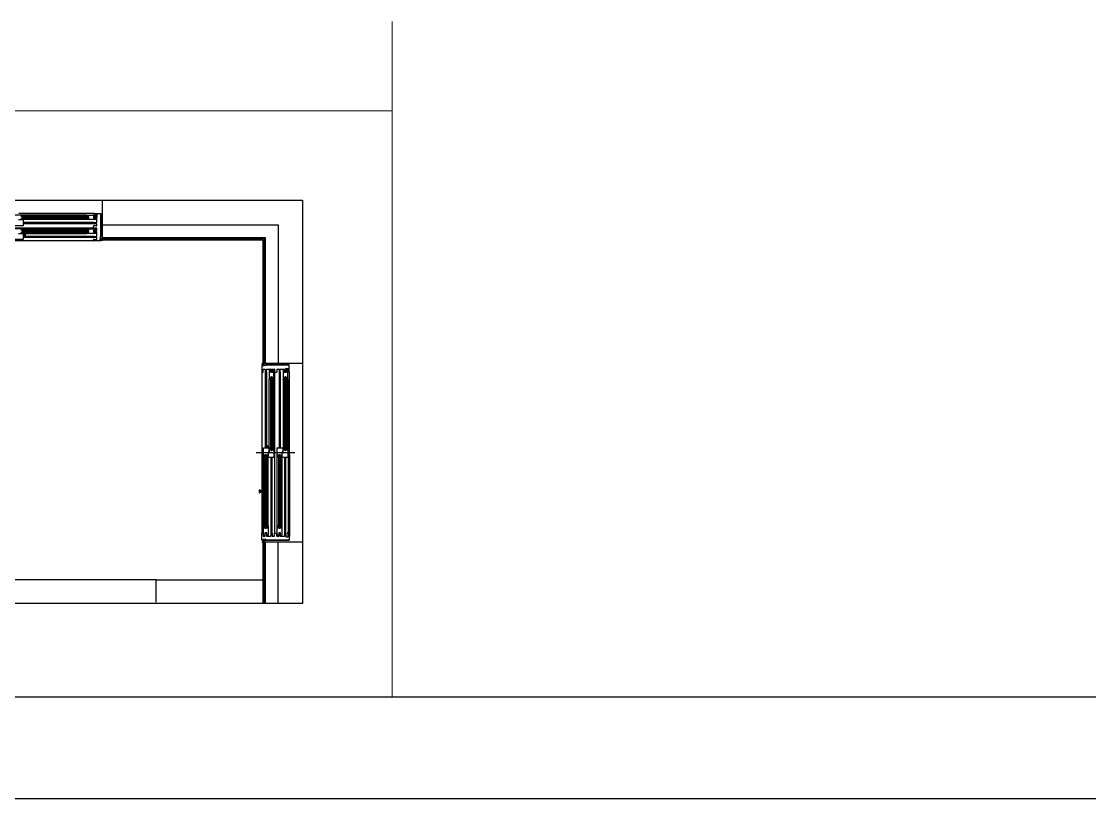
# Model space of a CAD drawing. Header units: millimetres. Extents: x -33000 to 294000, y 0 to 42408.
# Drawn here: x 138059 to 147618, y 0 to 6957 of the extents above; entities that cross this region are included whole.
import ezdxf

# ---------------------------------------------------------------- set-up
doc = ezdxf.new("R2010")
doc.units = ezdxf.units.MM
doc.header["$LTSCALE"] = 50
doc.layers.add('arch', color=8, linetype='Continuous')
doc.layers.add('cloud', color=7, linetype='Continuous', true_color=0xb3ef8f, plot=False)

msp = doc.modelspace()

# ---------------------------------------------------------------- hatches: boundary and pattern name
at = {"layer": 'arch'}
h = msp.add_hatch(color=256, dxfattribs=at)
h.dxf.hatch_style = 1
h.paths.add_polyline_path([(140185.2, 2762.7), (140185.2, 2737.7), (140210.2, 2750.2)])

# ---------------------------------------------------------------- linework, layer by layer
at = {"layer": 'arch', "linetype": 'ByBlock', "lineweight": 5}
for p, q in [((141375.2, 909.2), (141375.2, 6957.3)), ((127235, 6157.3), (141375.2, 6157.3))]:
    msp.add_line(p, q, dxfattribs=at)
at = {"layer": 'arch', "ltscale": 25}
for p, q in [((133375.2, 5357.3), (140575.2, 5357.3)), ((140575.2, 5357.3), (140575.2, 1747.3)), ((140575.2, 1747.3), (133375.2, 1747.3))]:
    msp.add_line(p, q, dxfattribs=at)
at = {"layer": 'arch'}
for p, q in [((138785.2, 5137.3), (138785.2, 5357.3)), ((138077.2, 5223.8), (137993.2, 5223.8)), ((138033.7, 5182.8), (138077.2, 5182.8)), ((138712.2, 5237.3), (138035.7, 5237.3)), ((138077.2, 5180.3), (138041.2, 5180.3)), ((138058.7, 5207.6), (138058.7, 5218.3)), ((138058.7, 5188.3), (138058.7, 5198)), ((138059.2, 5218.8), (138074.2, 5218.8)), ((138074.2, 5187.8), (138059.2, 5187.8)), ((138065.7, 5214.3), (138065.7, 5192.3)), ((138652.2, 5214.3), (138065.7, 5214.3)), ((138652.2, 5208.3), (138065.7, 5208.3)), ((138652.2, 5198.3), (138065.7, 5198.3)), ((138652.2, 5192.3), (138065.7, 5192.3)), ((138073.7, 5217.3), (138070.7, 5217.3)), ((138070.7, 5217.3), (138070.7, 5215.8)), ((138070.7, 5215.8), (138075.2, 5215.8)), ((138075.2, 5190.8), (138070.7, 5190.8)), ((138070.7, 5190.8), (138070.7, 5189.3)), ((138070.7, 5189.3), (138073.7, 5189.3)), ((138074.2, 5218.8), (138074.2, 5217.8)), ((138074.2, 5188.8), (138074.2, 5187.8)), ((138075.2, 5187.8), (138075.7, 5188.3)), ((138075.7, 5187.3), (138075.2, 5187.8)), ((138075.7, 5216.3), (138075.7, 5222.8)), ((138075.7, 5222.8), (138077.2, 5222.8)), ((138075.7, 5216.9), (138078.3, 5214.3)), ((138075.7, 5208.3), (138075.7, 5198.3)), ((138075.7, 5189.8), (138078.3, 5192.3)), ((138075.7, 5188.3), (138075.7, 5190.3)), ((138075.7, 5183.8), (138075.7, 5187.3)), ((138077.2, 5183.8), (138075.7, 5183.8)), ((138640.7, 5223.8), (138077.2, 5223.8)), ((138640.7, 5182.8), (138077.2, 5182.8)), ((138077.7, 5131.3), (138077.7, 5179.8)), ((138642.2, 5216.9), (138639.7, 5214.3)), ((138642.2, 5189.8), (138639.7, 5192.3)), ((138640.7, 5223.8), (138724.7, 5223.8)), ((138642.2, 5222.8), (138640.7, 5222.8)), ((138640.7, 5183.8), (138642.2, 5183.8)), ((138724.7, 5182.8), (138640.7, 5182.8)), ((138642.2, 5216.3), (138642.2, 5222.8)), ((138642.2, 5208.3), (138642.2, 5198.3)), ((138642.2, 5183.8), (138642.2, 5190.3)), ((138647.2, 5215.8), (138642.7, 5215.8)), ((138642.7, 5190.8), (138647.2, 5190.8)), ((138658.7, 5218.8), (138643.7, 5218.8)), ((138643.7, 5218.8), (138643.7, 5217.8)), ((138643.7, 5188.8), (138643.7, 5187.8)), ((138643.7, 5187.8), (138658.7, 5187.8)), ((138644.2, 5217.3), (138647.2, 5217.3)), ((138647.2, 5189.3), (138644.2, 5189.3)), ((138647.2, 5217.3), (138647.2, 5215.8)), ((138647.2, 5190.8), (138647.2, 5189.3)), ((138652.2, 5214.3), (138652.2, 5192.3)), ((138659.2, 5208.1), (138659.2, 5218.3)), ((138659.2, 5188.3), (138659.2, 5198.5)), ((138662.5, 5206), (138659.5, 5207.7)), ((138659.5, 5199), (138662.5, 5200.7)), ((138662.7, 5201.1), (138662.7, 5205.5)), ((138702.9, 5210.3), (138702.9, 5196.3)), ((138724.7, 5211.3), (138703.9, 5211.3)), ((138703.9, 5195.3), (138724.7, 5195.3)), ((138708.2, 5207.2), (138708.2, 5207.8)), ((138708.2, 5198.8), (138708.2, 5199.5)), ((138708.7, 5208.3), (138737.2, 5208.3)), ((138732.2, 5198.3), (138708.7, 5198.3)), ((138711.2, 5230.3), (138711.2, 5236.3)), ((138712.2, 5237.3), (138770.2, 5237.3)), ((138737.2, 5229.3), (138712.2, 5229.3)), ((138725.2, 5223.3), (138725.2, 5211.8)), ((138725.2, 5194.8), (138725.2, 5183.3)), ((138733.2, 5157.3), (138733.2, 5197.3)), ((138738.2, 5209.3), (138738.2, 5228.3)), ((138770.2, 5011.8), (138770.2, 5237.3)), ((138770.2, 5237.3), (138770.2, 5030.3)), ((138785.2, 5011.8), (138785.2, 5237.3)), ((138706.2, 5105.3), (137364.2, 5105.3)), ((137993.2, 5130.8), (138077.2, 5130.8)), ((138077.2, 5100.3), (137993.2, 5100.3)), ((138058.7, 5084.1), (138058.7, 5094.8)), ((138058.7, 5064.8), (138058.7, 5074.5)), ((138059.2, 5095.3), (138074.2, 5095.3)), ((138065.7, 5090.8), (138065.7, 5068.8)), ((138652.2, 5090.8), (138065.7, 5090.8)), ((138652.2, 5084.8), (138065.7, 5084.8)), ((138652.2, 5074.8), (138065.7, 5074.8)), ((138652.2, 5068.8), (138065.7, 5068.8)), ((138073.7, 5093.8), (138070.7, 5093.8)), ((138070.7, 5093.8), (138070.7, 5092.3)), ((138070.7, 5092.3), (138075.2, 5092.3)), ((138075.2, 5067.3), (138070.7, 5067.3)), ((138070.7, 5067.3), (138070.7, 5065.8)), ((138074.2, 5095.3), (138074.2, 5094.3)), ((138075.7, 5092.8), (138075.7, 5099.3)), ((138075.7, 5099.3), (138077.2, 5099.3)), ((138075.7, 5093.4), (138078.3, 5090.8)), ((138075.7, 5084.8), (138075.7, 5074.8)), ((138075.7, 5066.3), (138078.3, 5068.8)), ((138075.7, 5060.3), (138075.7, 5066.8)), ((138640.7, 5100.3), (138077.2, 5100.3)), ((138708.7, 5156.3), (138077.7, 5156.3)), ((138708.7, 5146.3), (138077.7, 5146.3)), ((138642.2, 5093.4), (138639.7, 5090.8)), ((138642.2, 5066.3), (138639.7, 5068.8)), ((138640.7, 5100.3), (138724.7, 5100.3)), ((138642.2, 5099.3), (138640.7, 5099.3)), ((138642.2, 5092.8), (138642.2, 5099.3)), ((138642.2, 5084.8), (138642.2, 5074.8)), ((138642.2, 5060.3), (138642.2, 5066.8)), ((138647.2, 5092.3), (138642.7, 5092.3)), ((138642.7, 5067.3), (138647.2, 5067.3)), ((138658.7, 5095.3), (138643.7, 5095.3)), ((138643.7, 5095.3), (138643.7, 5094.3)), ((138644.2, 5093.8), (138647.2, 5093.8)), ((138647.2, 5093.8), (138647.2, 5092.3)), ((138647.2, 5067.3), (138647.2, 5065.8)), ((138652.2, 5090.8), (138652.2, 5068.8)), ((138659.2, 5084.6), (138659.2, 5094.8)), ((138659.2, 5064.8), (138659.2, 5075)), ((138662.5, 5082.5), (138659.5, 5084.2)), ((138659.5, 5075.5), (138662.5, 5077.2)), ((138662.7, 5077.6), (138662.7, 5082)), ((138702.9, 5086.8), (138702.9, 5072.8)), ((138724.7, 5087.8), (138703.9, 5087.8)), ((138703.9, 5071.8), (138724.7, 5071.8)), ((138705.2, 5106.3), (138705.2, 5124.8)), ((138732.2, 5125.8), (138706.2, 5125.8)), ((138732.2, 5105.3), (138706.2, 5105.3)), ((138708.2, 5155.2), (138708.2, 5155.8)), ((138708.2, 5146.8), (138708.2, 5147.5)), ((138708.2, 5083.7), (138708.2, 5084.3)), ((138708.2, 5075.3), (138708.2, 5076)), ((138708.7, 5156.3), (138732.2, 5156.3)), ((138732.2, 5146.3), (138708.7, 5146.3)), ((138708.7, 5084.8), (138732.2, 5084.8)), ((138732.2, 5074.8), (138708.7, 5074.8)), ((138725.2, 5099.8), (138725.2, 5088.3)), ((138725.2, 5071.3), (138725.2, 5059.8)), ((138733.2, 5126.8), (138733.2, 5145.3)), ((138733.2, 5085.8), (138733.2, 5104.3)), ((138733.2, 5033.8), (138733.2, 5073.8)), ((138785.2, 5137.3), (140355.2, 5137.3)), ((140355.2, 5137.3), (140355.2, 3897.3)), ((138706.2, 4992.3), (137364.2, 4992.3)), ((137993.2, 5007.3), (138077.2, 5007.3)), ((138033.7, 5059.3), (138077.2, 5059.3)), ((138077.2, 5056.8), (138041.2, 5056.8)), ((138074.2, 5064.3), (138059.2, 5064.3)), ((138070.7, 5065.8), (138073.7, 5065.8)), ((138074.2, 5065.3), (138074.2, 5064.3)), ((138077.2, 5060.3), (138075.7, 5060.3)), ((138077.2, 5059.3), (138640.7, 5059.3)), ((138077.7, 5007.8), (138077.7, 5056.3)), ((138077.7, 5055.8), (138080.3, 5055.8)), ((138080.3, 5033.2), (138077.7, 5033.2)), ((138077.7, 5028.9), (138088.6, 5032.8)), ((138708.7, 5022.8), (138077.7, 5022.8)), ((138080.3, 5055.8), (138080.3, 5033.2)), ((138088.6, 5052.4), (138080.3, 5053.7)), ((138088.6, 5032.8), (138088.6, 5052.4)), ((138096.2, 5052.1), (138088.6, 5052.4)), ((138088.6, 5032.8), (138089.9, 5032.8)), ((138089.9, 5050), (138089.9, 5052.3)), ((138089.9, 5029.9), (138089.9, 5050)), ((138089.9, 5050), (138092.3, 5050)), ((138096.2, 5028.9), (138090.9, 5028.9)), ((138094.1, 5048.5), (138097, 5030.1)), ((138097.2, 5029.9), (138097.2, 5051.1)), ((138708.7, 5032.8), (138097.2, 5032.8)), ((138640.7, 5060.3), (138642.2, 5060.3)), ((138724.7, 5059.3), (138640.7, 5059.3)), ((138643.7, 5065.3), (138643.7, 5064.3)), ((138643.7, 5064.3), (138658.7, 5064.3)), ((138647.2, 5065.8), (138644.2, 5065.8)), ((138705.2, 4993.3), (138705.2, 5003.3)), ((138706.2, 5004.3), (138732.2, 5004.3)), ((138770.2, 4992.3), (138706.2, 4992.3)), ((138708.2, 5031.7), (138708.2, 5032.3)), ((138708.2, 5023.3), (138708.2, 5024)), ((138708.7, 5032.8), (138732.2, 5032.8)), ((138732.2, 5022.8), (138708.7, 5022.8)), ((138733.2, 5005.3), (138733.2, 5021.8)), ((138764.2, 5030.3), (138770.2, 5030.3)), ((138764.2, 5030.3), (138764.2, 5002.3)), ((138764.2, 5011.8), (138785.2, 5011.8)), ((138764.2, 5002.3), (138764.2, 5011.8)), ((138764.2, 5002.3), (138785.2, 5002.3)), ((138770.2, 5002.3), (138764.2, 5002.3)), ((138770.2, 5002.3), (138770.2, 4992.3)), ((138785.2, 5022.3), (140240.2, 5022.3)), ((138785.2, 5012.3), (140230.2, 5012.3)), ((138785.2, 5002.3), (140220.2, 5002.3)), ((138785.2, 4992.3), (138785.2, 5002.3)), ((140220.2, 5002.3), (140220.2, 3897.3)), ((140230.2, 5012.3), (140230.2, 3897.3)), ((140240.2, 5022.3), (140240.2, 3897.3)), ((140210.2, 3897.3), (140220.2, 3897.3)), ((140210.2, 3882.3), (140210.2, 3818.3)), ((140220.2, 3882.3), (140210.2, 3882.3)), ((140220.2, 3876.3), (140220.2, 3897.3)), ((140220.2, 3882.3), (140220.2, 3876.3)), ((140220.2, 3876.3), (140229.7, 3876.3)), ((140248.2, 3876.3), (140220.2, 3876.3)), ((140222.2, 3818.3), (140222.2, 3844.3)), ((140223.2, 3845.3), (140239.7, 3845.3)), ((140229.7, 3897.3), (140455.2, 3897.3)), ((140229.7, 3876.3), (140229.7, 3897.3)), ((140229.7, 3882.3), (140455.2, 3882.3)), ((140240.7, 3844.3), (140240.7, 3820.8)), ((140455.2, 3882.3), (140248.2, 3882.3)), ((140248.2, 3876.3), (140248.2, 3882.3)), ((140250.7, 3820.8), (140250.7, 3844.3)), ((140251.7, 3845.3), (140291.7, 3845.3)), ((140277.2, 3836.8), (140277.2, 3752.8)), ((140289.2, 3837.3), (140277.7, 3837.3)), ((140289.7, 3816), (140289.7, 3836.8)), ((140292.7, 3844.3), (140292.7, 3820.8)), ((140302.7, 3820.8), (140302.7, 3844.3)), ((140303.7, 3845.3), (140322.2, 3845.3)), ((140305.7, 3836.8), (140305.7, 3816)), ((140317.7, 3837.3), (140306.2, 3837.3)), ((140318.2, 3752.8), (140318.2, 3836.8)), ((140323.2, 3844.3), (140323.2, 3818.3)), ((140343.7, 3844.3), (140343.7, 3818.3)), ((140344.7, 3845.3), (140363.2, 3845.3)), ((140355.2, 3897.3), (140575.2, 3897.3)), ((140364.2, 3844.3), (140364.2, 3820.8)), ((140374.2, 3820.8), (140374.2, 3844.3)), ((140375.2, 3845.3), (140415.2, 3845.3)), ((140400.7, 3836.8), (140400.7, 3752.8)), ((140412.7, 3837.3), (140401.2, 3837.3)), ((140413.2, 3816), (140413.2, 3836.8)), ((140416.2, 3844.3), (140416.2, 3820.8)), ((140426.2, 3820.8), (140426.2, 3849.3)), ((140427.2, 3850.3), (140446.2, 3850.3)), ((140429.2, 3836.8), (140429.2, 3816)), ((140441.2, 3837.3), (140429.7, 3837.3)), ((140441.7, 3752.8), (140441.7, 3836.8)), ((140447.2, 3849.3), (140447.2, 3824.3)), ((140455.2, 3824.3), (140455.2, 3882.3)), ((140455.2, 3824.3), (140455.2, 3097.8)), ((140210.2, 3818.3), (140210.2, 2376.3)), ((140211.2, 3817.3), (140221.2, 3817.3)), ((140240.7, 3820.8), (140240.7, 3139.8)), ((140241.2, 3820.3), (140241.9, 3820.3)), ((140249.6, 3820.3), (140250.2, 3820.3)), ((140250.7, 3820.8), (140250.7, 3159.3)), ((140277.2, 3139.3), (140277.2, 3752.8)), ((140278.2, 3752.8), (140278.2, 3754.3)), ((140278.2, 3754.3), (140284.7, 3754.3)), ((140282.2, 3755.8), (140282.2, 3770.8)), ((140283.2, 3755.8), (140282.2, 3755.8)), ((140282.7, 3771.3), (140293, 3771.3)), ((140285.2, 3759.3), (140283.7, 3759.3)), ((140283.7, 3759.3), (140283.7, 3756.3)), ((140284.2, 3754.3), (140286.7, 3751.8)), ((140285.2, 3754.8), (140285.2, 3759.3)), ((140308.7, 3764.3), (140286.7, 3764.3)), ((140286.7, 3764.3), (140286.7, 3127.8)), ((140304.7, 3815), (140290.7, 3815)), ((140292.7, 3764.3), (140292.7, 3127.8)), ((140302.7, 3754.3), (140292.7, 3754.3)), ((140293.2, 3820.3), (140293.9, 3820.3)), ((140293.4, 3771.6), (140295.1, 3774.6)), ((140295.5, 3774.8), (140300, 3774.8)), ((140300.4, 3774.6), (140302.1, 3771.6)), ((140301.6, 3820.3), (140302.2, 3820.3)), ((140302.5, 3771.3), (140312.7, 3771.3)), ((140302.7, 3764.3), (140302.7, 3127.8)), ((140308.7, 3764.3), (140308.7, 3127.8)), ((140311.3, 3754.3), (140308.7, 3751.8)), ((140311.7, 3759.3), (140310.2, 3759.3)), ((140310.2, 3759.3), (140310.2, 3754.8)), ((140310.7, 3754.3), (140317.2, 3754.3)), ((140311.7, 3756.3), (140311.7, 3759.3)), ((140313.2, 3755.8), (140312.2, 3755.8)), ((140313.2, 3770.8), (140313.2, 3755.8)), ((140317.2, 3754.3), (140317.2, 3752.8)), ((140318.2, 3752.8), (140318.2, 3139.3)), ((140323.2, 3818.3), (140323.2, 2376.3)), ((140324.2, 3817.3), (140342.7, 3817.3)), ((140364.2, 3820.8), (140364.2, 3139.8)), ((140364.7, 3820.3), (140365.4, 3820.3)), ((140373.1, 3820.3), (140373.7, 3820.3)), ((140374.2, 3820.8), (140374.2, 3139.8)), ((140400.7, 3752.8), (140400.7, 3139.3)), ((140401.7, 3752.8), (140401.7, 3754.3)), ((140401.7, 3754.3), (140408.2, 3754.3)), ((140405.7, 3755.8), (140405.7, 3770.8)), ((140406.7, 3755.8), (140405.7, 3755.8)), ((140406.2, 3771.3), (140416.5, 3771.3)), ((140408.7, 3759.3), (140407.2, 3759.3)), ((140407.2, 3759.3), (140407.2, 3756.3)), ((140407.7, 3754.3), (140410.2, 3751.8)), ((140408.7, 3754.8), (140408.7, 3759.3)), ((140410.2, 3764.3), (140410.2, 3127.8)), ((140432.2, 3764.3), (140410.2, 3764.3)), ((140428.2, 3815), (140414.2, 3815)), ((140416.2, 3764.3), (140416.2, 3127.8)), ((140426.2, 3754.3), (140416.2, 3754.3)), ((140416.7, 3820.3), (140417.4, 3820.3)), ((140416.9, 3771.6), (140418.6, 3774.6)), ((140419, 3774.8), (140423.5, 3774.8)), ((140423.9, 3774.6), (140425.6, 3771.6)), ((140425.1, 3820.3), (140425.7, 3820.3)), ((140426, 3771.3), (140436.2, 3771.3)), ((140426.2, 3764.3), (140426.2, 3127.8)), ((140432.2, 3764.3), (140432.2, 3127.8)), ((140434.8, 3754.3), (140432.2, 3751.8)), ((140435.2, 3759.3), (140433.7, 3759.3)), ((140433.7, 3759.3), (140433.7, 3754.8)), ((140434.2, 3754.3), (140440.7, 3754.3)), ((140435.2, 3756.3), (140435.2, 3759.3)), ((140436.7, 3755.8), (140435.7, 3755.8)), ((140436.7, 3770.8), (140436.7, 3755.8)), ((140440.7, 3754.3), (140440.7, 3752.8)), ((140441.7, 3752.8), (140441.7, 3139.3)), ((140448.2, 3823.3), (140454.2, 3823.3)), ((140246.9, 3158.3), (140246.9, 3153)), ((140247.9, 3159.3), (140269, 3159.3)), ((140266.4, 3156.2), (140248, 3159.1)), ((140270, 3158.3), (140270.3, 3150.7)), ((140160.2, 3097.3), (140505.2, 3097.3)), ((140225.2, 3055.3), (140225.2, 3139.3)), ((140225.7, 3139.8), (140274.2, 3139.8)), ((140230.2, 3073.3), (140230.2, 3058.3)), ((140241.5, 3073.8), (140230.7, 3073.8)), ((140231.7, 3058.8), (140231.7, 3061.8)), ((140231.7, 3061.8), (140233.2, 3061.8)), ((140233.2, 3061.8), (140233.2, 3057.3)), ((140257.2, 3066.8), (140235.2, 3066.8)), ((140235.2, 3066.8), (140235.2, 2433.6)), ((140241.2, 3066.8), (140241.2, 2433.6)), ((140243.6, 3077.1), (140241.9, 3074.1)), ((140248.5, 3077.3), (140244, 3077.3)), ((140246.8, 3139.8), (140250.7, 3150.7)), ((140247.9, 3152), (140268, 3152)), ((140250.6, 3074.1), (140248.9, 3077.1)), ((140250.7, 3150.7), (140250.7, 3152)), ((140250.7, 3150.7), (140270.3, 3150.7)), ((140260.7, 3073.8), (140251, 3073.8)), ((140273.7, 3142.4), (140251.1, 3142.4)), ((140251.1, 3142.4), (140251.1, 3139.8)), ((140251.2, 3066.8), (140251.2, 2433.6)), ((140257.2, 3066.8), (140257.2, 2433.6)), ((140258.2, 3057.3), (140258.2, 3061.8)), ((140258.2, 3061.8), (140259.7, 3061.8)), ((140259.7, 3061.8), (140259.7, 3058.8)), ((140261.2, 3058.3), (140261.2, 3073.3)), ((140270.3, 3103.3), (140266.2, 3099)), ((140266.2, 3099), (140266.2, 3055.3)), ((140268, 3152), (140268, 3154.3)), ((140268, 3152), (140270.2, 3152)), ((140268.7, 3091.3), (140269.7, 3099.9)), ((140268.7, 3055.3), (140268.7, 3091.3)), ((140270.2, 3100.3), (140270.3, 3100.3)), ((140270.3, 3150.7), (140271.6, 3142.4)), ((140271.7, 3103.3), (140270.3, 3103.3)), ((140270.8, 3099.9), (140271.7, 3091.3)), ((140272.7, 3094.8), (140271.7, 3103.3)), ((140271.7, 3091.3), (140273.2, 3091.3)), ((140273.2, 3091.3), (140277.2, 3095.8)), ((140273.3, 3094.3), (140273.2, 3094.3)), ((140273.7, 3139.8), (140273.7, 3142.4)), ((140274.7, 3103.3), (140273.8, 3094.8)), ((140274.7, 3139.3), (140274.7, 3103.3)), ((140277.2, 3095.8), (140277.2, 3139.3)), ((140278.2, 3139.3), (140278.2, 3137.8)), ((140278.2, 3137.8), (140284.7, 3137.8)), ((140283.2, 3136.3), (140282.2, 3136.3)), ((140282.2, 3136.3), (140282.2, 3121.3)), ((140282.7, 3120.8), (140292.5, 3120.8)), ((140283.7, 3132.8), (140283.7, 3135.8)), ((140285.2, 3132.8), (140283.7, 3132.8)), ((140284.2, 3137.8), (140286.7, 3140.4)), ((140285.2, 3137.3), (140285.2, 3132.8)), ((140308.7, 3127.8), (140286.7, 3127.8)), ((140302.7, 3137.8), (140292.7, 3137.8)), ((140292.9, 3120.6), (140294.6, 3117.6)), ((140295, 3117.3), (140299.5, 3117.3)), ((140299.9, 3117.6), (140301.6, 3120.6)), ((140302, 3120.8), (140312.7, 3120.8)), ((140311.3, 3137.8), (140308.7, 3140.4)), ((140310.2, 3132.8), (140310.2, 3137.3)), ((140311.7, 3132.8), (140310.2, 3132.8)), ((140310.7, 3137.8), (140317.2, 3137.8)), ((140311.7, 3135.8), (140311.7, 3132.8)), ((140313.2, 3136.3), (140312.2, 3136.3)), ((140313.2, 3121.3), (140313.2, 3136.3)), ((140317.2, 3137.8), (140317.2, 3139.3)), ((140318.2, 3139.3), (140318.2, 3055.3)), ((140348.7, 3055.3), (140348.7, 3139.3)), ((140349.2, 3139.8), (140397.7, 3139.8)), ((140353.7, 3073.3), (140353.7, 3058.3)), ((140365, 3073.8), (140354.2, 3073.8)), ((140355.2, 3058.8), (140355.2, 3061.8)), ((140355.2, 3061.8), (140356.7, 3061.8)), ((140356.7, 3061.8), (140356.7, 3057.3)), ((140380.7, 3066.8), (140358.7, 3066.8)), ((140358.7, 3066.8), (140358.7, 2433.6)), ((140364.7, 3066.8), (140364.7, 2433.6)), ((140367.1, 3077.1), (140365.4, 3074.1)), ((140372, 3077.3), (140367.5, 3077.3)), ((140374.1, 3074.1), (140372.4, 3077.1)), ((140384.2, 3073.8), (140374.5, 3073.8)), ((140374.7, 3066.8), (140374.7, 2433.6)), ((140380.7, 3066.8), (140380.7, 2433.6)), ((140381.7, 3057.3), (140381.7, 3061.8)), ((140381.7, 3061.8), (140383.2, 3061.8)), ((140383.2, 3061.8), (140383.2, 3058.8)), ((140384.7, 3058.3), (140384.7, 3073.3)), ((140393.8, 3103.3), (140389.7, 3099)), ((140389.7, 3099), (140389.7, 3055.3)), ((140392.2, 3091.3), (140393.2, 3099.9)), ((140392.2, 3055.3), (140392.2, 3091.3)), ((140393.7, 3100.3), (140393.8, 3100.3)), ((140395.2, 3103.3), (140393.8, 3103.3)), ((140394.3, 3099.9), (140395.2, 3091.3)), ((140396.2, 3094.8), (140395.2, 3103.3)), ((140395.2, 3091.3), (140396.7, 3091.3)), ((140396.7, 3091.3), (140400.7, 3095.8)), ((140396.8, 3094.3), (140396.7, 3094.3)), ((140398.2, 3103.3), (140397.3, 3094.8)), ((140398.2, 3139.3), (140398.2, 3103.3)), ((140400.7, 3095.8), (140400.7, 3139.3)), ((140401.7, 3139.3), (140401.7, 3137.8)), ((140401.7, 3137.8), (140405.2, 3137.8)), ((140405.2, 3137.8), (140405.7, 3137.3)), ((140405.7, 3137.3), (140406.2, 3137.8)), ((140406.7, 3136.3), (140405.7, 3136.3)), ((140405.7, 3136.3), (140405.7, 3121.3)), ((140406.2, 3137.8), (140408.2, 3137.8)), ((140406.2, 3120.8), (140416, 3120.8)), ((140407.2, 3132.8), (140407.2, 3135.8)), ((140408.7, 3132.8), (140407.2, 3132.8)), ((140407.7, 3137.8), (140410.2, 3140.4)), ((140408.7, 3137.3), (140408.7, 3132.8)), ((140432.2, 3127.8), (140410.2, 3127.8)), ((140426.2, 3137.8), (140416.2, 3137.8)), ((140416.4, 3120.6), (140418.1, 3117.6)), ((140418.5, 3117.3), (140423, 3117.3)), ((140423.4, 3117.6), (140425.1, 3120.6)), ((140425.5, 3120.8), (140436.2, 3120.8)), ((140434.8, 3137.8), (140432.2, 3140.4)), ((140433.7, 3132.8), (140433.7, 3137.3)), ((140435.2, 3132.8), (140433.7, 3132.8)), ((140434.2, 3137.8), (140440.7, 3137.8)), ((140435.2, 3135.8), (140435.2, 3132.8)), ((140436.7, 3136.3), (140435.7, 3136.3)), ((140436.7, 3121.3), (140436.7, 3136.3)), ((140440.7, 3137.8), (140440.7, 3139.3)), ((140441.7, 3139.3), (140441.7, 3055.3)), ((140443.2, 3120.3), (140443.2, 3118.3)), ((140443.2, 3118.3), (140444, 3118.3)), ((140443.2, 3097.3), (140443.2, 3083.8)), ((140445.7, 3120.8), (140443.7, 3120.8)), ((140444.7, 3097.8), (140443.7, 3097.8)), ((140444, 3118.3), (140444, 3119.8)), ((140444, 3119.8), (140445.2, 3119.8)), ((140444.2, 3082.8), (140449.7, 3082.8)), ((140445.2, 3119.8), (140445.2, 3098.3)), ((140449.7, 3075.3), (140445.7, 3075.3)), ((140445.7, 3074.3), (140456.2, 3074.3)), ((140446.2, 3098.3), (140446.2, 3120.3)), ((140455.7, 3097.8), (140446.7, 3097.8)), ((140447.2, 3082.8), (140447.2, 3075.3)), ((140447.2, 3074.3), (140447.2, 2394.8)), ((140450.2, 3082.3), (140450.2, 3075.8)), ((140451.2, 3075.8), (140451.2, 3082.3)), ((140451.7, 3082.8), (140456.2, 3082.8)), ((140456.2, 3075.3), (140451.7, 3075.3)), ((140455.2, 3074.3), (140455.2, 2394.8)), ((140456.2, 3120.3), (140456.2, 3098.3)), ((140456.2, 3082.8), (140456.2, 3081.8)), ((140456.2, 3075.8), (140456.2, 3075.3)), ((140457.2, 3081.8), (140457.2, 3120.3)), ((140457.2, 3078.8), (140457.2, 2390.3)), ((140457.2, 3075.3), (140457.2, 3075.8)), ((140225.2, 2441.8), (140225.2, 3055.3)), ((140232.7, 3056.8), (140226.2, 3056.8)), ((140226.2, 3056.8), (140226.2, 3055.3)), ((140230.2, 3058.3), (140231.2, 3058.3)), ((140232.7, 3056.8), (140235.2, 3054.3)), ((140251.2, 3056.8), (140241.2, 3056.8)), ((140259.8, 3056.8), (140257.2, 3054.3)), ((140265.2, 3056.8), (140258.7, 3056.8)), ((140260.2, 3058.3), (140261.2, 3058.3)), ((140265.2, 3055.3), (140265.2, 3056.8)), ((140266.2, 2441.8), (140266.2, 3055.3)), ((140317.7, 3054.8), (140269.2, 3054.8)), ((140292.7, 2373.8), (140292.7, 3054.8)), ((140302.7, 2373.8), (140302.7, 3054.8)), ((140348.7, 2441.8), (140348.7, 3055.3)), ((140356.2, 3056.8), (140349.7, 3056.8)), ((140349.7, 3056.8), (140349.7, 3055.3)), ((140353.7, 3058.3), (140354.7, 3058.3)), ((140356.2, 3056.8), (140358.7, 3054.3)), ((140374.7, 3056.8), (140364.7, 3056.8)), ((140383.3, 3056.8), (140380.7, 3054.3)), ((140388.7, 3056.8), (140382.2, 3056.8)), ((140383.7, 3058.3), (140384.7, 3058.3)), ((140388.7, 3055.3), (140388.7, 3056.8)), ((140389.7, 3055.3), (140389.7, 2441.8)), ((140441.2, 3054.8), (140392.7, 3054.8)), ((140416.2, 2373.8), (140416.2, 3054.8)), ((140426.2, 2373.8), (140426.2, 3054.8)), ((140210.2, 2750.2), (140185.2, 2762.7)), ((140185.2, 2762.7), (140185.2, 2737.7)), ((140185.2, 2737.7), (140210.2, 2750.2)), ((140210.2, 2750.2), (140235.2, 2750.2)), ((140225.2, 2357.8), (140225.2, 2441.8)), ((140226.2, 2441.8), (140226.2, 2440.3)), ((140226.2, 2440.3), (140232.7, 2440.3)), ((140231.2, 2438.8), (140230.2, 2438.8)), ((140230.2, 2438.8), (140230.2, 2423.8)), ((140230.7, 2423.3), (140241, 2423.3)), ((140231.7, 2435.3), (140231.7, 2438.3)), ((140233.2, 2435.3), (140231.7, 2435.3)), ((140232.7, 2440.3), (140235.2, 2442.9)), ((140233.2, 2439.8), (140233.2, 2435.3)), ((140257.2, 2433.6), (140235.2, 2433.6)), ((140251.2, 2443.6), (140241.2, 2443.6)), ((140241.4, 2423.1), (140243.1, 2420.1)), ((140243.5, 2419.8), (140248, 2419.8)), ((140248.4, 2420.1), (140250.1, 2423.1)), ((140250.5, 2423.3), (140260.7, 2423.3)), ((140259.8, 2440.3), (140257.2, 2442.9)), ((140258.2, 2435.3), (140258.2, 2439.8)), ((140259.7, 2435.3), (140258.2, 2435.3)), ((140258.7, 2440.3), (140265.2, 2440.3)), ((140259.7, 2438.3), (140259.7, 2435.3)), ((140261.2, 2438.8), (140260.2, 2438.8)), ((140261.2, 2423.8), (140261.2, 2438.8)), ((140265.2, 2440.3), (140265.2, 2441.8)), ((140266.2, 2441.8), (140266.2, 2357.8)), ((140348.7, 2357.8), (140348.7, 2441.8)), ((140349.7, 2441.8), (140349.7, 2440.3)), ((140349.7, 2440.3), (140356.2, 2440.3)), ((140354.7, 2438.8), (140353.7, 2438.8)), ((140353.7, 2438.8), (140353.7, 2423.8)), ((140354.2, 2423.3), (140364.5, 2423.3)), ((140355.2, 2435.3), (140355.2, 2438.3)), ((140356.7, 2435.3), (140355.2, 2435.3)), ((140356.2, 2440.3), (140358.7, 2442.9)), ((140356.7, 2439.8), (140356.7, 2435.3)), ((140380.7, 2433.6), (140358.7, 2433.6)), ((140374.7, 2443.6), (140364.7, 2443.6)), ((140364.9, 2423.1), (140366.6, 2420.1)), ((140367, 2419.8), (140371.5, 2419.8)), ((140371.9, 2420.1), (140373.6, 2423.1)), ((140374, 2423.3), (140384.2, 2423.3)), ((140383.3, 2440.3), (140380.7, 2442.9)), ((140381.7, 2435.3), (140381.7, 2439.8)), ((140383.2, 2435.3), (140381.7, 2435.3)), ((140382.2, 2440.3), (140388.7, 2440.3)), ((140383.2, 2438.3), (140383.2, 2435.3)), ((140384.7, 2438.8), (140383.7, 2438.8)), ((140384.7, 2423.8), (140384.7, 2438.8)), ((140388.7, 2440.3), (140388.7, 2441.8)), ((140389.7, 2441.8), (140389.7, 2357.8)), ((140445.7, 2394.8), (140456.2, 2394.8)), ((140449.7, 2393.8), (140445.7, 2393.8)), ((140447.2, 2393.8), (140447.2, 2386.3)), ((140450.2, 2386.8), (140450.2, 2393.3)), ((140451.2, 2393.3), (140451.2, 2386.8)), ((140456.2, 2393.8), (140451.7, 2393.8)), ((140456.2, 2393.3), (140456.2, 2393.8)), ((140457.2, 2393.8), (140457.2, 2393.3)), ((140210.2, 2312.3), (140210.2, 2376.3)), ((140220.2, 2312.3), (140210.2, 2312.3)), ((140210.2, 2297.3), (140220.2, 2297.3)), ((140211.2, 2377.3), (140221.2, 2377.3)), ((140220.2, 2318.3), (140220.2, 2297.3)), ((140220.2, 2318.3), (140229.7, 2318.3)), ((140220.2, 2312.3), (140220.2, 2318.3)), ((140248.2, 2318.3), (140220.2, 2318.3)), ((140220.2, 2297.3), (140220.2, 1747.3)), ((140222.2, 2376.3), (140222.2, 2350.3)), ((140223.2, 2349.3), (140239.7, 2349.3)), ((140226.2, 2357.3), (140225.7, 2357.3)), ((140237.2, 2357.3), (140225.7, 2357.3)), ((140229.7, 2318.3), (140229.7, 2297.3)), ((140229.7, 2312.3), (140455.2, 2312.3)), ((140229.7, 2297.3), (140455.2, 2297.3)), ((140230.2, 2297.3), (140230.2, 1747.3)), ((140237.7, 2378.6), (140237.7, 2357.8)), ((140252.7, 2379.6), (140238.7, 2379.6)), ((140240.2, 2297.3), (140240.2, 1747.3)), ((140240.7, 2350.3), (140240.7, 2373.8)), ((140241.2, 2374.3), (140241.9, 2374.3)), ((140248.2, 2318.3), (140248.2, 2312.3)), ((140455.2, 2312.3), (140248.2, 2312.3)), ((140249.6, 2374.3), (140250.2, 2374.3)), ((140250.7, 2373.8), (140250.7, 2350.3)), ((140251.7, 2349.3), (140291.7, 2349.3)), ((140253.7, 2357.8), (140253.7, 2378.6)), ((140265.7, 2357.3), (140254.2, 2357.3)), ((140292.7, 2350.3), (140292.7, 2373.8)), ((140293.2, 2374.3), (140293.9, 2374.3)), ((140301.6, 2374.3), (140302.2, 2374.3)), ((140302.7, 2373.8), (140302.7, 2350.3)), ((140303.7, 2349.3), (140322.2, 2349.3)), ((140323.2, 2350.3), (140323.2, 2376.3)), ((140324.2, 2377.3), (140342.7, 2377.3)), ((140343.7, 2350.3), (140343.7, 2376.3)), ((140344.7, 2349.3), (140363.2, 2349.3)), ((140360.7, 2357.3), (140349.2, 2357.3)), ((140355.2, 1747.3), (140355.2, 2297.3)), ((140355.2, 2297.3), (140575.2, 2297.3)), ((140361.2, 2378.6), (140361.2, 2357.8)), ((140376.2, 2379.6), (140362.2, 2379.6)), ((140364.2, 2350.3), (140364.2, 2373.8)), ((140364.7, 2374.3), (140365.4, 2374.3)), ((140373.1, 2374.3), (140373.7, 2374.3)), ((140374.2, 2373.8), (140374.2, 2350.3)), ((140375.2, 2349.3), (140415.2, 2349.3)), ((140377.2, 2357.8), (140377.2, 2378.6)), ((140389.2, 2357.3), (140377.7, 2357.3)), ((140416.2, 2350.3), (140416.2, 2373.8)), ((140416.7, 2374.3), (140417.4, 2374.3)), ((140425.1, 2374.3), (140425.7, 2374.3)), ((140426.2, 2373.8), (140426.2, 2345.3)), ((140427.2, 2344.3), (140446.2, 2344.3)), ((140443.2, 2371.8), (140443.2, 2385.3)), ((140443.2, 2348.8), (140443.2, 2350.8)), ((140443.2, 2350.8), (140444, 2350.8)), ((140444.7, 2371.3), (140443.7, 2371.3)), ((140445.7, 2348.3), (140443.7, 2348.3)), ((140444, 2350.8), (140444, 2349.3)), ((140444, 2349.3), (140445.2, 2349.3)), ((140444.2, 2386.3), (140449.7, 2386.3)), ((140445.2, 2349.3), (140445.2, 2370.8)), ((140446.2, 2370.8), (140446.2, 2348.8)), ((140455.7, 2371.3), (140446.7, 2371.3)), ((140447.2, 2345.3), (140447.2, 2370.3)), ((140448.2, 2371.3), (140454.2, 2371.3)), ((140451.7, 2386.3), (140456.2, 2386.3)), ((140455.2, 2370.3), (140455.2, 2312.3)), ((140456.2, 2386.3), (140456.2, 2387.3)), ((140456.2, 2348.8), (140456.2, 2370.8)), ((140457.2, 2387.3), (140457.2, 2348.8)), ((139265.2, 1957.3), (136705.2, 1957.3)), ((139265.2, 1957.3), (140220.2, 1957.3)), ((139265.2, 1757.3), (139265.2, 1957.3))]:
    msp.add_line(p, q, dxfattribs=at)
for centre in [(140454.2, 3078.8), (140454.2, 2390.3)]:
    msp.add_circle(centre, 3, dxfattribs=at)
for centre, radius, start, end in [((138059.2, 5218.3), 0.5, 90, 180), ((138059.2, 5188.3), 0.5, 180, 270), ((138073.7, 5217.8), 0.5, 270, 0), ((138073.7, 5188.8), 0.5, 0, 90), ((138075.2, 5216.3), 0.5, 270, 0), ((138075.2, 5190.3), 0.5, 0, 90), ((138077.2, 5223.3), 0.5, 270.00002, 89.99998), ((138077.2, 5183.3), 0.5, 359.99998, 90), ((138077.2, 5183.3), 0.5, 270, 0.00002), ((138077.2, 5179.8), 0.5, 0, 90), ((138640.7, 5223.3), 0.5, 90, 270), ((138640.7, 5183.3), 0.5, 90, 180.00002), ((138640.7, 5183.3), 0.5, 179.99998, 270), ((138642.7, 5216.3), 0.5, 180, 270), ((138642.7, 5190.3), 0.5, 90, 180), ((138644.2, 5217.8), 0.5, 180, 270), ((138644.2, 5188.8), 0.5, 90, 180), ((138658.7, 5218.3), 0.5, 0, 90), ((138658.7, 5188.3), 0.5, 270, 0), ((138659.7, 5208.1), 0.5, 180, 240.25512), ((138659.7, 5198.5), 0.5, 119.74488, 180), ((138662.2, 5205.5), 0.5, 0, 60.25512), ((138662.2, 5201.1), 0.5, 299.74488, 360), ((138703.9, 5210.3), 1, 90, 180), ((138703.9, 5196.3), 1, 180, 270), ((138708.2, 5203.3), 3, 104.47751, 255.52249), ((138707.2, 5207.2), 1, 284.47751, 0), ((138707.2, 5199.5), 1, 0, 75.52249), ((138708.7, 5207.8), 0.5, 90, 180), ((138708.7, 5198.8), 0.5, 180, 270), ((138712.2, 5236.3), 1, 90, 180), ((138712.2, 5230.3), 1, 180, 270), ((138724.7, 5223.3), 0.5, 0, 90), ((138724.7, 5211.8), 0.5, 270, 0), ((138724.7, 5194.8), 0.5, 0, 90), ((138724.7, 5183.3), 0.5, 270, 0), ((138732.2, 5197.3), 1, 0, 90), ((138737.2, 5228.3), 1, 0, 90), ((138737.2, 5209.3), 1, 270, 0), ((138059.2, 5094.8), 0.5, 90, 180), ((138073.7, 5094.3), 0.5, 270, 0), ((138075.2, 5092.8), 0.5, 270, 0), ((138075.2, 5066.8), 0.5, 0, 90), ((138077.2, 5131.3), 0.5, 270, 0), ((138077.2, 5099.8), 0.5, 270.00002, 89.99998), ((138640.7, 5099.8), 0.5, 90, 270), ((138642.7, 5092.8), 0.5, 180, 270), ((138642.7, 5066.8), 0.5, 90, 180), ((138644.2, 5094.3), 0.5, 180, 270), ((138658.7, 5094.8), 0.5, 0, 90), ((138659.7, 5084.6), 0.5, 180, 240.25512), ((138659.7, 5075), 0.5, 119.74488, 180), ((138662.2, 5082), 0.5, 0, 60.25512), ((138662.2, 5077.6), 0.5, 299.74488, 360), ((138703.9, 5086.8), 1, 90, 180), ((138703.9, 5072.8), 1, 180, 270), ((138708.2, 5151.3), 3, 104.47751, 255.52249), ((138706.2, 5124.8), 1, 90, 180), ((138706.2, 5106.3), 1, 180, 270), ((138708.2, 5079.8), 3, 104.47751, 255.52249), ((138707.2, 5155.2), 1, 284.47751, 0), ((138707.2, 5147.5), 1, 0, 75.52249), ((138707.2, 5083.7), 1, 284.47751, 0), ((138707.2, 5076), 1, 0, 75.52249), ((138708.7, 5155.8), 0.5, 89.9997, 180), ((138708.7, 5146.8), 0.5, 180, 270), ((138708.7, 5084.3), 0.5, 90, 180), ((138708.7, 5075.3), 0.5, 180, 270), ((138724.7, 5099.8), 0.5, 0, 90), ((138724.7, 5088.3), 0.5, 270, 0), ((138724.7, 5071.3), 0.5, 0, 90), ((138732.2, 5157.3), 1, 270, 0), ((138732.2, 5145.3), 1, 0, 90), ((138732.2, 5126.8), 1, 270, 0), ((138732.2, 5104.3), 1, 0, 90), ((138732.2, 5085.8), 1, 270, 0), ((138732.2, 5073.8), 1, 0, 90), ((138059.2, 5064.8), 0.5, 180, 270), ((138073.7, 5065.3), 0.5, 0, 90), ((138077.2, 5059.8), 0.5, 359.99998, 90), ((138077.2, 5059.8), 0.5, 270, 0.00002), ((138077.2, 5056.3), 0.5, 0, 90), ((138077.2, 5007.8), 0.5, 270, 0), ((138090.9, 5029.9), 1, 179.91423, 270), ((138092.3, 5048.2), 1.88, 11.11989, 90), ((138096, 5029.9), 1, 270, 8.93652), ((138096.2, 5051.1), 1, 0, 87.72245), ((138096.2, 5029.9), 1, 270, 0), ((138640.7, 5059.8), 0.5, 90, 180.00002), ((138640.7, 5059.8), 0.5, 179.99998, 270), ((138644.2, 5065.3), 0.5, 90, 180), ((138658.7, 5064.8), 0.5, 270, 0), ((138708.2, 5027.8), 3, 104.47751, 255.52249), ((138706.2, 5003.3), 1, 90, 180), ((138706.2, 4993.3), 1, 180, 270), ((138707.2, 5031.7), 1, 284.47751, 0), ((138707.2, 5024), 1, 0, 75.52249), ((138708.7, 5032.3), 0.5, 90, 180), ((138708.7, 5023.3), 0.5, 180, 270), ((138724.7, 5059.8), 0.5, 270, 0), ((138732.2, 5033.8), 1, 270, 0), ((138732.2, 5021.8), 1, 0, 90), ((138732.2, 5005.3), 1, 270, 0), ((140223.2, 3844.3), 1, 90, 180), ((140239.7, 3844.3), 1, 0, 90), ((140251.7, 3844.3), 1, 90, 180), ((140277.7, 3836.8), 0.5, 90, 180), ((140289.2, 3836.8), 0.5, 0, 90), ((140291.7, 3844.3), 1, 0, 90), ((140303.7, 3844.3), 1, 90, 180), ((140306.2, 3836.8), 0.5, 90, 180), ((140317.7, 3836.8), 0.5, 0, 90), ((140322.2, 3844.3), 1, 0, 90), ((140344.7, 3844.3), 1, 90, 180), ((140363.2, 3844.3), 1, 0, 90), ((140375.2, 3844.3), 1, 90, 180), ((140401.2, 3836.8), 0.5, 90, 180), ((140412.7, 3836.8), 0.5, 0, 90), ((140415.2, 3844.3), 1, 0, 90), ((140427.2, 3849.3), 1, 90, 180), ((140429.7, 3836.8), 0.5, 90, 180), ((140441.2, 3836.8), 0.5, 0, 90), ((140446.2, 3849.3), 1, 0, 90), ((140448.2, 3824.3), 1, 180, 270), ((140454.2, 3824.3), 1, 270, 0), ((140211.2, 3818.3), 1, 180, 270), ((140221.2, 3818.3), 1, 270, 0), ((140241.2, 3820.8), 0.5, 180, 270), ((140241.9, 3819.3), 1, 14.47751, 90), ((140245.7, 3820.3), 3, 194.47751, 345.52249), ((140249.6, 3819.3), 1, 90, 165.52249), ((140250.2, 3820.8), 0.5, 270, 0), ((140277.7, 3752.8), 0.5, 180, 270.00002), ((140277.7, 3752.8), 0.5, 269.99998, 360), ((140282.7, 3770.8), 0.5, 90, 180), ((140283.2, 3756.3), 0.5, 270, 0), ((140284.7, 3754.8), 0.5, 270, 0), ((140290.7, 3816), 1, 180, 270), ((140293.2, 3820.8), 0.5, 180, 270), ((140293, 3771.8), 0.5, 270, 330.25512), ((140293.9, 3819.3), 1, 14.47751, 90), ((140297.7, 3820.3), 3, 194.47751, 345.52249), ((140295.5, 3774.3), 0.5, 90, 150.25512), ((140300, 3774.3), 0.5, 29.74488, 90), ((140301.6, 3819.3), 1, 90, 165.52249), ((140302.5, 3771.8), 0.5, 209.74488, 270), ((140302.2, 3820.8), 0.5, 270, 0), ((140304.7, 3816), 1, 270, 0), ((140310.7, 3754.8), 0.5, 180, 270), ((140312.2, 3756.3), 0.5, 180, 270), ((140312.7, 3770.8), 0.5, 0, 90), ((140317.7, 3752.8), 0.5, 180, 0), ((140324.2, 3818.3), 1, 180, 270), ((140342.7, 3818.3), 1, 270, 0), ((140364.7, 3820.8), 0.5, 180, 270), ((140365.4, 3819.3), 1, 14.47751, 90), ((140369.2, 3820.3), 3, 194.47751, 345.52249), ((140373.1, 3819.3), 1, 90, 165.52249), ((140373.7, 3820.8), 0.5, 270, 0.0003), ((140401.2, 3752.8), 0.5, 180, 270.00002), ((140401.2, 3752.8), 0.5, 269.99998, 360), ((140406.2, 3770.8), 0.5, 90, 180), ((140406.7, 3756.3), 0.5, 270, 0), ((140408.2, 3754.8), 0.5, 270, 0), ((140414.2, 3816), 1, 180, 270), ((140416.7, 3820.8), 0.5, 180, 270), ((140416.5, 3771.8), 0.5, 270, 330.25512), ((140417.4, 3819.3), 1, 14.47751, 90), ((140421.2, 3820.3), 3, 194.47751, 345.52249), ((140419, 3774.3), 0.5, 90, 150.25512), ((140423.5, 3774.3), 0.5, 29.74488, 90), ((140425.1, 3819.3), 1, 90, 165.52249), ((140426, 3771.8), 0.5, 209.74488, 270), ((140425.7, 3820.8), 0.5, 270, 0), ((140428.2, 3816), 1, 270, 0), ((140434.2, 3754.8), 0.5, 180, 270), ((140435.7, 3756.3), 0.5, 180, 270), ((140436.2, 3770.8), 0.5, 0, 90), ((140441.2, 3752.8), 0.5, 180, 0), ((140247.9, 3158.3), 1, 90, 180), ((140247.9, 3158.1), 1, 81.06348, 180), ((140266.1, 3154.3), 1.88, 0, 78.88011), ((140269, 3158.3), 1, 2.27755, 90), ((140225.7, 3139.3), 0.5, 90, 180), ((140230.7, 3073.3), 0.5, 90, 180), ((140231.2, 3058.8), 0.5, 270, 0), ((140241.5, 3074.3), 0.5, 270, 330.25512), ((140244, 3076.8), 0.5, 90, 150.25512), ((140247.9, 3153), 1, 180, 270.08577), ((140248.5, 3076.8), 0.5, 29.74488, 90), ((140251, 3074.3), 0.5, 209.74488, 270), ((140260.2, 3058.8), 0.5, 180, 270), ((140260.7, 3073.3), 0.5, 0, 90), ((140270.2, 3099.8), 0.5, 90, 173.66601), ((140270.3, 3099.8), 0.5, 6.34639, 90), ((140273.2, 3094.8), 0.5, 186.34639, 270), ((140273.3, 3094.8), 0.5, 270, 353.66601), ((140274.2, 3139.3), 0.5, 0, 90), ((140277.7, 3139.3), 0.5, 89.99998, 180), ((140277.7, 3139.3), 0.5, 360, 90.00002), ((140282.7, 3121.3), 0.5, 180, 270), ((140283.2, 3135.8), 0.5, 0, 90), ((140284.7, 3137.3), 0.5, 0, 90), ((140292.5, 3120.3), 0.5, 29.74488, 90), ((140295, 3117.8), 0.5, 209.74488, 270), ((140299.5, 3117.8), 0.5, 270, 330.25512), ((140302, 3120.3), 0.5, 90, 150.25512), ((140310.7, 3137.3), 0.5, 90, 180), ((140312.2, 3135.8), 0.5, 90, 180), ((140312.7, 3121.3), 0.5, 270, 0), ((140317.7, 3139.3), 0.5, 0.00002, 179.99998), ((140349.2, 3139.3), 0.5, 90, 180), ((140354.2, 3073.3), 0.5, 90, 180), ((140354.7, 3058.8), 0.5, 270, 0), ((140365, 3074.3), 0.5, 270, 330.25512), ((140367.5, 3076.8), 0.5, 90, 150.25512), ((140372, 3076.8), 0.5, 29.74488, 90), ((140374.5, 3074.3), 0.5, 209.74488, 270), ((140383.7, 3058.8), 0.5, 180, 270), ((140384.2, 3073.3), 0.5, 0, 90), ((140393.7, 3099.8), 0.5, 90, 173.66601), ((140393.8, 3099.8), 0.5, 6.34639, 90), ((140396.7, 3094.8), 0.5, 186.34639, 270), ((140396.8, 3094.8), 0.5, 270, 353.66601), ((140397.7, 3139.3), 0.5, 0, 90), ((140401.2, 3139.3), 0.5, 89.99998, 180), ((140401.2, 3139.3), 0.5, 360, 90.00002), ((140406.2, 3121.3), 0.5, 180, 270), ((140406.7, 3135.8), 0.5, 0, 90), ((140408.2, 3137.3), 0.5, 0, 90), ((140416, 3120.3), 0.5, 29.74488, 90), ((140418.5, 3117.8), 0.5, 209.74488, 270), ((140423, 3117.8), 0.5, 270, 330.25512), ((140425.5, 3120.3), 0.5, 90, 150.25512), ((140434.2, 3137.3), 0.5, 90, 180), ((140435.7, 3135.8), 0.5, 90, 180), ((140436.2, 3121.3), 0.5, 270, 0), ((140441.2, 3139.3), 0.5, 0.00002, 179.99998), ((140443.7, 3120.3), 0.5, 90, 180), ((140443.7, 3097.3), 0.5, 90, 180), ((140444.2, 3083.8), 1, 180, 270), ((140444.7, 3098.3), 0.5, 270, 0), ((140445.7, 3074.8), 0.5, 90, 270.00002), ((140445.7, 3120.3), 0.5, 0, 90), ((140446.7, 3098.3), 0.5, 180, 270), ((140449.7, 3082.3), 0.5, 0, 90), ((140449.7, 3075.8), 0.5, 270, 0), ((140451.7, 3082.3), 0.5, 90, 180), ((140451.7, 3075.8), 0.5, 180, 270), ((140455.7, 3098.3), 0.5, 270, 0), ((140456.7, 3120.3), 0.5, 0, 179.99996), ((140456.7, 3081.8), 0.5, 180, 0), ((140456.7, 3075.8), 0.5, 0, 180), ((140456.2, 3075.3), 1, 270, 0), ((140225.7, 3055.3), 0.5, 180, 0), ((140232.7, 3057.3), 0.5, 270, 0), ((140258.7, 3057.3), 0.5, 180, 270), ((140265.7, 3055.3), 0.5, 180, 0), ((140269.2, 3055.3), 0.5, 180, 270), ((140317.7, 3055.3), 0.5, 270, 0), ((140349.2, 3055.3), 0.5, 180, 0), ((140356.2, 3057.3), 0.5, 270, 0), ((140382.2, 3057.3), 0.5, 180, 270), ((140389.2, 3055.3), 0.5, 180, 0), ((140392.7, 3055.3), 0.5, 180, 270), ((140441.2, 3055.3), 0.5, 270, 0), ((140225.7, 2441.8), 0.5, 89.99998, 180), ((140225.7, 2441.8), 0.5, 0, 90.00002), ((140230.7, 2423.8), 0.5, 180, 270), ((140231.2, 2438.3), 0.5, 0, 90), ((140232.7, 2439.8), 0.5, 0, 90), ((140241, 2422.8), 0.5, 29.74488, 90), ((140243.5, 2420.3), 0.5, 209.74488, 270), ((140248, 2420.3), 0.5, 270, 330.25512), ((140250.5, 2422.8), 0.5, 90, 150.25512), ((140258.7, 2439.8), 0.5, 90, 180), ((140260.2, 2438.3), 0.5, 90, 180), ((140260.7, 2423.8), 0.5, 270, 0), ((140265.7, 2441.8), 0.5, 0.00002, 179.99998), ((140349.2, 2441.8), 0.5, 89.99998, 180), ((140349.2, 2441.8), 0.5, 0, 90.00002), ((140354.2, 2423.8), 0.5, 180, 270), ((140354.7, 2438.3), 0.5, 0, 90), ((140356.2, 2439.8), 0.5, 0, 90), ((140364.5, 2422.8), 0.5, 29.74488, 90), ((140367, 2420.3), 0.5, 209.74488, 270), ((140371.5, 2420.3), 0.5, 270, 330.25512), ((140374, 2422.8), 0.5, 90, 150.25512), ((140382.2, 2439.8), 0.5, 90, 180), ((140383.7, 2438.3), 0.5, 90, 180), ((140384.2, 2423.8), 0.5, 270, 0), ((140389.2, 2441.8), 0.5, 0.00002, 179.99998), ((140445.7, 2394.3), 0.5, 90, 270.00002), ((140449.7, 2393.3), 0.5, 0, 90), ((140451.7, 2393.3), 0.5, 90, 180), ((140456.2, 2393.8), 1, 0, 90), ((140456.7, 2393.3), 0.5, 180, 0), ((140211.2, 2376.3), 1, 90, 180), ((140221.2, 2376.3), 1, 0, 90), ((140223.2, 2350.3), 1, 180, 270), ((140225.7, 2357.8), 0.5, 180, 270), ((140237.2, 2357.8), 0.5, 270, 0), ((140238.7, 2378.6), 1, 90, 180), ((140239.7, 2350.3), 1, 270, 0), ((140241.2, 2373.8), 0.5, 90, 180), ((140241.9, 2375.3), 1, 270, 345.52249), ((140245.7, 2374.3), 3, 14.47751, 165.52249), ((140249.6, 2375.3), 1, 194.47751, 270), ((140250.2, 2373.8), 0.5, 0, 90), ((140251.7, 2350.3), 1, 180, 270), ((140252.7, 2378.6), 1, 0, 90), ((140254.2, 2357.8), 0.5, 180, 270), ((140265.7, 2357.8), 0.5, 270, 0), ((140291.7, 2350.3), 1, 270, 0), ((140293.2, 2373.8), 0.5, 90, 180), ((140293.9, 2375.3), 1, 270, 345.52249), ((140297.7, 2374.3), 3, 14.47751, 165.52249), ((140301.6, 2375.3), 1, 194.47751, 270), ((140302.2, 2373.8), 0.5, 0, 90), ((140303.7, 2350.3), 1, 180, 270), ((140322.2, 2350.3), 1, 270, 0), ((140324.2, 2376.3), 1, 90, 180), ((140342.7, 2376.3), 1, 0, 90), ((140344.7, 2350.3), 1, 180, 270), ((140349.2, 2357.8), 0.5, 180, 270), ((140360.7, 2357.8), 0.5, 270, 0), ((140362.2, 2378.6), 1, 90, 180), ((140363.2, 2350.3), 1, 270, 0), ((140364.7, 2373.8), 0.5, 90, 180), ((140365.4, 2375.3), 1, 270, 345.52249), ((140369.2, 2374.3), 3, 14.47751, 165.52249), ((140373.1, 2375.3), 1, 194.47751, 270), ((140373.7, 2373.8), 0.5, 359.9997, 90), ((140375.2, 2350.3), 1, 180, 270), ((140376.2, 2378.6), 1, 0, 90), ((140377.7, 2357.8), 0.5, 180, 270), ((140389.2, 2357.8), 0.5, 270, 0), ((140415.2, 2350.3), 1, 270, 0), ((140416.7, 2373.8), 0.5, 90, 180), ((140417.4, 2375.3), 1, 270, 345.52249), ((140421.2, 2374.3), 3, 14.47751, 165.52249), ((140425.1, 2375.3), 1, 194.47751, 270), ((140425.7, 2373.8), 0.5, 0, 90), ((140427.2, 2345.3), 1, 180, 270), ((140444.2, 2385.3), 1, 90, 180), ((140443.7, 2371.8), 0.5, 180, 270), ((140443.7, 2348.8), 0.5, 180, 270), ((140444.7, 2370.8), 0.5, 0, 90), ((140445.7, 2348.8), 0.5, 270, 0), ((140446.7, 2370.8), 0.5, 90, 180), ((140446.2, 2345.3), 1, 270, 0), ((140448.2, 2370.3), 1, 90, 180), ((140449.7, 2386.8), 0.5, 270, 0), ((140451.7, 2386.8), 0.5, 180, 270), ((140454.2, 2370.3), 1, 0, 90), ((140455.7, 2370.8), 0.5, 0, 90), ((140456.7, 2387.3), 0.5, 0, 179.99996), ((140456.7, 2348.8), 0.5, 180, 0)]:
    msp.add_arc(centre, radius, start, end, dxfattribs=at)
at = {"layer": 'cloud'}
msp.add_line((-33000, 0), (294000, 0), dxfattribs=at)
msp.add_lwpolyline([(127235, 28850), (163950, 28850), (163950, 909.2), (127235, 909.2)], close=True, dxfattribs=at)

doc.saveas('drawing.dxf')
